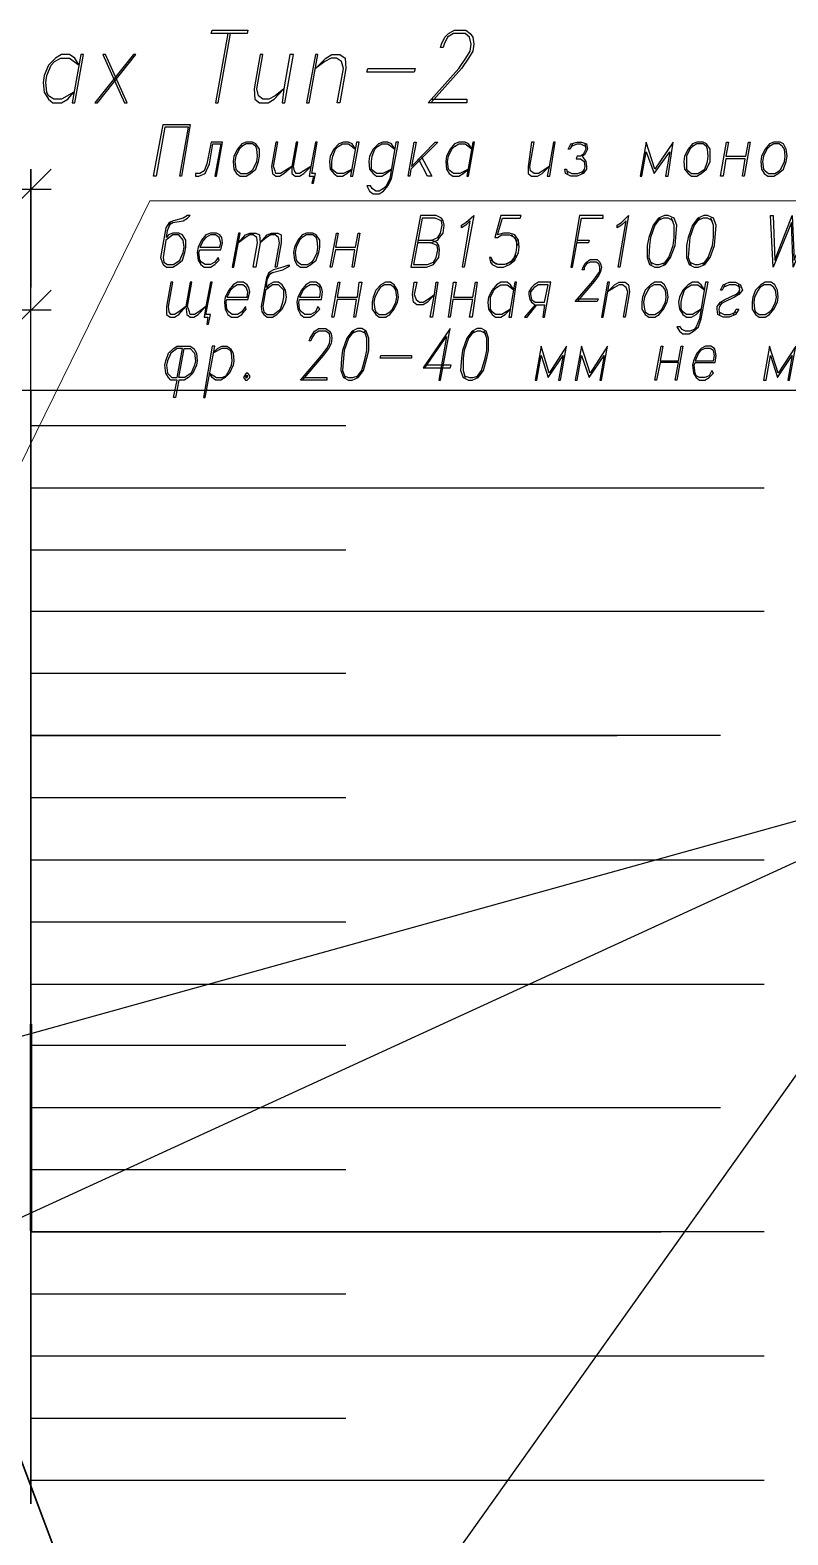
# Model space of a CAD drawing. Header units: millimetres. Extents: x 4241 to 6572, y 870 to 1291.
# Drawn here: x 4941.8 to 4978.5, y 1040.1 to 1112.9 of the extents above; entities that cross this region are included whole.
import ezdxf

# ---------------------------------------------------------------- set-up
doc = ezdxf.new("R2010")
doc.units = ezdxf.units.MM
doc.layers.add('PDF _0', color=7, linetype='Continuous')

msp = doc.modelspace()

# ---------------------------------------------------------------- linework, layer by layer
at = {"layer": 'PDF _0', "lineweight": 25}
for points in [[(4952.345, 1112.6858), (4950.6093, 1112.6858), (4950.6516, 1112.8551), (4952.3873, 1112.8551)], [(4943.9627, 1109.8493), (4943.37, 1109.5106), (4942.989, 1109.5106), (4942.735, 1109.68), (4942.6503, 1109.8493), (4942.608, 1110.315), (4942.6503, 1110.6537), (4942.862, 1111.1617), (4943.0313, 1111.331), (4943.3277, 1111.5004), (4943.751, 1111.5004), (4944.2167, 1111.1617), (4944.005, 1111.5004), (4943.751, 1111.6697), (4943.37, 1111.6697), (4943.0737, 1111.5004), (4942.735, 1111.1617), (4942.5233, 1110.6537), (4942.481, 1110.315), (4942.5233, 1109.8493), (4942.735, 1109.5106), (4942.9467, 1109.3413), (4943.37, 1109.3413), (4943.6664, 1109.5106)], [(4944.005, 1109.3413), (4944.4284, 1111.6697), (4944.3014, 1111.6697), (4943.878, 1109.3413)], [(4944.9787, 1109.3413), (4945.1057, 1109.3413), (4946.9685, 1111.6697), (4946.8415, 1111.6697)], [(4946.5451, 1109.3413), (4945.4868, 1111.6697), (4945.3598, 1111.6697), (4946.4181, 1109.3413)], [(4954.1231, 1110.0187), (4953.6997, 1109.68), (4953.4034, 1109.5106), (4953.107, 1109.5106), (4952.8953, 1109.68), (4952.8107, 1110.0187), (4953.107, 1111.6697), (4952.98, 1111.6697), (4952.6837, 1110.0187), (4952.726, 1109.5106), (4952.9377, 1109.3413), (4953.361, 1109.3413), (4953.6574, 1109.5106), (4954.1231, 1110.0187), (4954.0384, 1109.3413), (4954.1654, 1109.3413), (4954.5887, 1111.6697), (4954.4194, 1111.6697)], [(4955.3508, 1109.3413), (4955.7741, 1111.6697), (4955.6471, 1111.6697), (4955.2238, 1109.3413)], [(4956.8325, 1109.3413), (4956.7055, 1109.3413), (4957.0018, 1110.9924), (4956.9172, 1111.331), (4956.6631, 1111.5004), (4956.4091, 1111.5004), (4956.1128, 1111.331), (4955.6471, 1110.9924), (4956.1551, 1111.5004), (4956.4515, 1111.6697), (4956.8325, 1111.6697), (4957.0865, 1111.5004), (4957.1288, 1110.9924)], [(4960.4309, 1110.823), (4958.1449, 1110.823), (4958.1872, 1110.9924), (4960.4733, 1110.9924)], [(4947.9422, 1105.7852), (4947.8152, 1105.7852), (4948.2809, 1108.2829), (4949.5932, 1108.2829), (4949.1699, 1105.7852), (4949.0852, 1105.7852), (4949.5086, 1108.1559), (4948.3655, 1108.1559)], [(4950.7786, 1105.7852), (4950.8633, 1105.7852), (4951.1596, 1107.4362), (4950.6093, 1107.4362), (4950.3976, 1106.3779), (4950.2706, 1106.0392), (4950.0589, 1105.9122), (4949.8472, 1105.9122), (4949.8472, 1105.7852), (4950.0166, 1105.7852), (4950.3129, 1105.9122), (4950.5246, 1106.3779), (4950.6939, 1107.3516), (4951.075, 1107.3516)], [(4952.3027, 1107.4362), (4952.091, 1107.3516), (4951.8793, 1107.0976), (4951.71, 1106.7589), (4951.6676, 1106.5049), (4951.71, 1106.1239), (4951.837, 1105.9122), (4952.0063, 1105.7852), (4952.3027, 1105.7852), (4952.5143, 1105.9122), (4952.7683, 1106.1239), (4952.8953, 1106.5049), (4952.9377, 1106.7589), (4952.9377, 1107.0976), (4952.7683, 1107.3516), (4952.599, 1107.4362)], [(4952.3027, 1107.3516), (4952.091, 1107.2246), (4951.964, 1107.0976), (4951.7946, 1106.7589), (4951.7523, 1106.5049), (4951.7946, 1106.1239), (4951.8793, 1106.0392), (4952.0487, 1105.9122), (4952.345, 1105.9122), (4952.5567, 1106.0392), (4952.6413, 1106.1239), (4952.8107, 1106.5049), (4952.853, 1106.7589), (4952.8107, 1107.0976), (4952.7683, 1107.2246), (4952.599, 1107.3516)], [(4954.5041, 1106.2509), (4954.1654, 1106.0392), (4953.9537, 1105.9122), (4953.742, 1105.9122), (4953.6997, 1106.0392), (4953.615, 1106.2509), (4953.8267, 1107.4362), (4953.742, 1107.4362), (4953.5304, 1106.2509), (4953.5727, 1105.9122), (4953.742, 1105.7852), (4953.9114, 1105.7852), (4954.1231, 1105.9122), (4954.5041, 1106.2509), (4954.5041, 1105.9122), (4954.6734, 1105.7852), (4954.8851, 1105.7852), (4955.0968, 1105.9122), (4955.4354, 1106.2509), (4955.3508, 1105.7852), (4955.5624, 1105.7852), (4955.4778, 1105.4465), (4955.5624, 1105.4465), (4955.6471, 1105.9122), (4955.4778, 1105.9122), (4955.7318, 1107.4362), (4955.6471, 1107.4362), (4955.4354, 1106.2509), (4955.0968, 1106.0392), (4954.8851, 1105.9122), (4954.7157, 1105.9122), (4954.6311, 1106.0392), (4954.5887, 1106.2509), (4954.8004, 1107.4362), (4954.7157, 1107.4362)], [(4957.4252, 1106.1239), (4957.0018, 1105.9122), (4956.7055, 1105.9122), (4956.5361, 1106.0392), (4956.4515, 1106.1239), (4956.4515, 1106.5049), (4956.4938, 1106.7589), (4956.6208, 1107.0976), (4956.7478, 1107.2246), (4956.9595, 1107.3516), (4957.2558, 1107.3516), (4957.5945, 1107.0976), (4957.4252, 1107.3516), (4957.2558, 1107.4362), (4957.0018, 1107.4362), (4956.7902, 1107.3516), (4956.5361, 1107.0976), (4956.3668, 1106.7589), (4956.3245, 1106.5049), (4956.3668, 1106.1239), (4956.5361, 1105.9122), (4956.7055, 1105.7852), (4956.9595, 1105.7852), (4957.1712, 1105.9122)], [(4957.4675, 1105.7852), (4957.7639, 1107.4362), (4957.6368, 1107.4362), (4957.3405, 1105.7852)], [(4958.1449, 1105.3195), (4958.2719, 1105.0655), (4958.4412, 1104.9385), (4958.7376, 1104.9385), (4958.9492, 1105.0655), (4959.1609, 1105.3195), (4959.3302, 1105.6582), (4959.6689, 1107.4362), (4959.5419, 1107.4362), (4959.2456, 1105.6582), (4959.0762, 1105.3195), (4958.9492, 1105.1925), (4958.7376, 1105.0655), (4958.5682, 1105.0655), (4958.3989, 1105.1925), (4958.3142, 1105.3195)], [(4959.3302, 1106.1239), (4958.9069, 1105.9122), (4958.6105, 1105.9122), (4958.4412, 1106.0392), (4958.3565, 1106.1239), (4958.3565, 1106.5049), (4958.3989, 1106.7589), (4958.5259, 1107.0976), (4958.6529, 1107.2246), (4958.8646, 1107.3516), (4959.1609, 1107.3516), (4959.4996, 1107.0976), (4959.3302, 1107.3516), (4959.1609, 1107.4362), (4958.9069, 1107.4362), (4958.6952, 1107.3516), (4958.4412, 1107.0976), (4958.2719, 1106.7589), (4958.2295, 1106.5049), (4958.2719, 1106.1239), (4958.4412, 1105.9122), (4958.6105, 1105.7852), (4958.8646, 1105.7852), (4959.0762, 1105.9122)], [(4960.3039, 1106.2509), (4961.447, 1107.4362), (4961.574, 1107.4362), (4960.2616, 1106.1239), (4960.2193, 1105.7852), (4960.1346, 1105.7852), (4960.4309, 1107.4362), (4960.5156, 1107.4362)], [(4963.0557, 1106.1239), (4962.6324, 1105.9122), (4962.336, 1105.9122), (4962.1667, 1106.0392), (4962.082, 1106.1239), (4962.0397, 1106.5049), (4962.082, 1106.7589), (4962.2513, 1107.0976), (4962.3783, 1107.2246), (4962.59, 1107.3516), (4962.8864, 1107.3516), (4963.225, 1107.0976), (4963.0557, 1107.3516), (4962.8864, 1107.4362), (4962.59, 1107.4362), (4962.3783, 1107.3516), (4962.1667, 1107.0976), (4961.9973, 1106.7589), (4961.955, 1106.5049), (4961.9973, 1106.1239), (4962.1243, 1105.9122), (4962.2937, 1105.7852), (4962.59, 1105.7852), (4962.8017, 1105.9122)], [(4963.0557, 1105.7852), (4963.352, 1107.4362), (4963.2674, 1107.4362), (4962.971, 1105.7852)], [(4966.9505, 1106.2509), (4966.6542, 1106.0392), (4966.4425, 1105.9122), (4966.2308, 1105.9122), (4966.0615, 1106.0392), (4966.0191, 1106.2509), (4966.2308, 1107.4362), (4966.1038, 1107.4362), (4965.9345, 1106.2509), (4965.9345, 1105.9122), (4966.1038, 1105.7852), (4966.4001, 1105.7852), (4966.6118, 1105.9122), (4966.9505, 1106.2509), (4966.8658, 1105.7852), (4966.9928, 1105.7852), (4967.2468, 1107.4362), (4967.1622, 1107.4362)], [(4971.3533, 1105.7852), (4971.438, 1105.7852), (4971.6497, 1106.9706), (4972.0307, 1105.9122), (4972.7927, 1106.9706), (4972.581, 1105.7852), (4972.708, 1105.7852), (4972.962, 1107.4362), (4972.073, 1106.1239), (4971.6497, 1107.4362)], [(4974.1051, 1107.4362), (4973.8934, 1107.3516), (4973.6817, 1107.0976), (4973.5124, 1106.7589), (4973.4701, 1106.5049), (4973.5124, 1106.1239), (4973.6817, 1105.9122), (4973.8511, 1105.7852), (4974.1051, 1105.7852), (4974.3168, 1105.9122), (4974.5708, 1106.1239), (4974.7401, 1106.5049), (4974.7401, 1106.7589), (4974.7401, 1107.0976), (4974.5708, 1107.3516), (4974.4014, 1107.4362)], [(4974.1051, 1107.3516), (4973.8934, 1107.2246), (4973.7664, 1107.0976), (4973.5971, 1106.7589), (4973.5971, 1106.5049), (4973.5971, 1106.1239), (4973.6817, 1106.0392), (4973.8511, 1105.9122), (4974.1474, 1105.9122), (4974.3591, 1106.0392), (4974.4861, 1106.1239), (4974.6131, 1106.5049), (4974.6554, 1106.7589), (4974.6131, 1107.0976), (4974.5708, 1107.2246), (4974.4014, 1107.3516)], [(4975.3751, 1105.7852), (4975.2481, 1105.7852), (4975.5445, 1107.4362), (4975.6291, 1107.4362), (4975.5021, 1106.7589), (4976.4758, 1106.7589), (4976.6028, 1107.4362), (4976.6875, 1107.4362), (4976.3912, 1105.7852), (4976.3065, 1105.7852), (4976.4335, 1106.6319), (4975.5021, 1106.6319)], [(4977.8305, 1107.4362), (4977.6189, 1107.3516), (4977.4072, 1107.0976), (4977.2379, 1106.7589), (4977.1955, 1106.5049), (4977.2379, 1106.1239), (4977.3649, 1105.9122), (4977.5342, 1105.7852), (4977.8305, 1105.7852), (4978.0422, 1105.9122), (4978.2962, 1106.1239), (4978.4232, 1106.5049), (4978.4656, 1106.7589), (4978.4232, 1107.0976), (4978.2962, 1107.3516), (4978.1269, 1107.4362)], [(4977.8305, 1107.3516), (4977.6189, 1107.2246), (4977.4919, 1107.0976), (4977.3225, 1106.7589), (4977.2802, 1106.5049), (4977.3225, 1106.1239), (4977.4072, 1106.0392), (4977.5765, 1105.9122), (4977.8729, 1105.9122), (4978.0846, 1106.0392), (4978.1692, 1106.1239), (4978.3386, 1106.5049), (4978.3809, 1106.7589), (4978.3386, 1107.0976), (4978.2539, 1107.2246), (4978.0846, 1107.3516)], [(4962.844, 1101.3824), (4962.7594, 1101.3824), (4963.1404, 1103.6261), (4962.9287, 1103.4144), (4962.717, 1103.2874), (4962.717, 1103.4144), (4962.9287, 1103.5414), (4963.3097, 1103.8801)], [(4969.5753, 1103.8801), (4968.4322, 1103.8801), (4968.0089, 1101.3824), (4968.0935, 1101.3824), (4968.5169, 1103.7531), (4969.5753, 1103.7531)], [(4970.3796, 1101.3824), (4970.295, 1101.3824), (4970.676, 1103.6261), (4970.4643, 1103.4144), (4970.2526, 1103.2874), (4970.2526, 1103.4144), (4970.4643, 1103.5414), (4970.803, 1103.8801)], [(4972.5387, 1103.8801), (4972.2424, 1103.7531), (4971.9883, 1103.4144), (4971.7767, 1102.8217), (4971.692, 1102.4407), (4971.692, 1101.848), (4971.819, 1101.5094), (4972.073, 1101.3824), (4972.2847, 1101.3824), (4972.581, 1101.5094), (4972.835, 1101.848), (4973.0467, 1102.4407), (4973.089, 1102.8217), (4973.1314, 1103.4144), (4973.0044, 1103.7531), (4972.708, 1103.8801)], [(4974.4438, 1103.8801), (4974.1474, 1103.7531), (4973.8934, 1103.4144), (4973.6817, 1102.8217), (4973.5971, 1102.4407), (4973.5971, 1101.848), (4973.7241, 1101.5094), (4973.9781, 1101.3824), (4974.1898, 1101.3824), (4974.4861, 1101.5094), (4974.7401, 1101.848), (4974.9518, 1102.4407), (4974.9941, 1102.8217), (4975.0364, 1103.4144), (4974.9094, 1103.7531), (4974.6131, 1103.8801)], [(4978.7619, 1101.3824), (4978.6772, 1103.5414), (4977.7882, 1101.3824), (4977.6612, 1103.8801), (4977.7882, 1103.8801), (4977.8729, 1101.721), (4978.7196, 1103.8801), (4978.8042, 1101.721), (4979.6933, 1103.8801), (4979.7779, 1103.8801)], [(4948.4079, 1102.6947), (4948.2809, 1101.848), (4948.3232, 1101.6364), (4948.4925, 1101.5094), (4948.7889, 1101.5094), (4949.0852, 1101.721), (4949.2546, 1102.1021), (4949.2969, 1102.3561), (4949.2546, 1102.6947), (4949.0429, 1102.9487), (4948.7465, 1102.9487)], [(4950.0589, 1102.2291), (4951.075, 1102.2291), (4951.1596, 1102.5677), (4951.1173, 1102.8217), (4951.0326, 1102.9487), (4950.8633, 1103.0334), (4950.5669, 1103.0334), (4950.3553, 1102.9487), (4950.1436, 1102.6947), (4949.9742, 1102.3561), (4949.9319, 1102.1021), (4949.9742, 1101.721), (4950.1013, 1101.5094), (4950.2706, 1101.3824), (4950.5669, 1101.3824), (4950.7786, 1101.5094), (4950.9903, 1101.721), (4950.9479, 1101.848), (4950.7786, 1101.6364), (4950.5669, 1101.5094), (4950.3129, 1101.5094), (4950.1436, 1101.6364), (4950.0589, 1101.721), (4950.0166, 1102.1021)], [(4951.0326, 1102.3561), (4951.075, 1102.5677), (4950.9903, 1102.8217), (4950.8209, 1102.9487), (4950.5669, 1102.9487), (4950.3553, 1102.8217), (4950.2283, 1102.6947), (4950.0589, 1102.3561)], [(4951.71, 1101.3824), (4952.0063, 1103.0334), (4951.9216, 1103.0334), (4951.6253, 1101.3824)], [(4952.7683, 1101.3824), (4952.6413, 1101.3824), (4952.853, 1102.5677), (4952.8107, 1102.8217), (4952.6413, 1102.9487), (4952.472, 1102.9487), (4952.2603, 1102.8217), (4951.9216, 1102.5677), (4952.2603, 1102.9487), (4952.472, 1103.0334), (4952.7683, 1103.0334), (4952.9377, 1102.9487), (4952.98, 1102.5677)], [(4953.7844, 1101.3824), (4953.6997, 1101.3824), (4953.9114, 1102.5677), (4953.869, 1102.8217), (4953.6997, 1102.9487), (4953.488, 1102.9487), (4953.2764, 1102.8217), (4952.98, 1102.5677), (4953.3187, 1102.9487), (4953.5304, 1103.0334), (4953.8267, 1103.0334), (4953.9961, 1102.9487), (4953.9961, 1102.5677)], [(4955.2238, 1103.0334), (4955.0121, 1102.9487), (4954.8004, 1102.6947), (4954.6311, 1102.3561), (4954.5887, 1102.1021), (4954.6311, 1101.721), (4954.7581, 1101.5094), (4954.9274, 1101.3824), (4955.2238, 1101.3824), (4955.4354, 1101.5094), (4955.6894, 1101.721), (4955.8164, 1102.1021), (4955.8588, 1102.3561), (4955.8588, 1102.6947), (4955.6894, 1102.9487), (4955.5201, 1103.0334)], [(4955.2238, 1102.9487), (4955.0121, 1102.8217), (4954.8851, 1102.6947), (4954.7157, 1102.3561), (4954.6734, 1102.1021), (4954.7157, 1101.721), (4954.8004, 1101.6364), (4954.9698, 1101.5094), (4955.2661, 1101.5094), (4955.4778, 1101.6364), (4955.5624, 1101.721), (4955.7318, 1102.1021), (4955.7741, 1102.3561), (4955.7318, 1102.6947), (4955.6894, 1102.8217), (4955.5201, 1102.9487)], [(4956.4515, 1101.3824), (4956.3668, 1101.3824), (4956.6631, 1103.0334), (4956.7478, 1103.0334), (4956.6208, 1102.3561), (4957.5945, 1102.3561), (4957.7215, 1103.0334), (4957.8062, 1103.0334), (4957.5098, 1101.3824), (4957.4252, 1101.3824), (4957.5522, 1102.2291), (4956.6208, 1102.2291)], [(4949.3816, 1099.4773), (4949.0429, 1099.2233), (4948.8312, 1099.0963), (4948.6619, 1099.0963), (4948.5772, 1099.2233), (4948.5349, 1099.4773), (4948.7465, 1100.6627), (4948.6619, 1100.6627), (4948.4502, 1099.4773), (4948.4502, 1099.0963), (4948.6195, 1098.9693), (4948.8312, 1098.9693), (4949.0429, 1099.0963), (4949.3816, 1099.4773), (4949.4239, 1099.0963), (4949.5932, 1098.9693), (4949.7626, 1098.9693), (4949.9742, 1099.0963), (4950.3553, 1099.4773), (4950.2706, 1098.9693), (4950.4399, 1098.9693), (4950.3976, 1098.6306), (4950.4823, 1098.6306), (4950.5669, 1099.0963), (4950.3553, 1099.0963), (4950.6516, 1100.6627), (4950.5669, 1100.6627), (4950.3553, 1099.4773), (4950.0166, 1099.2233), (4949.8049, 1099.0963), (4949.5932, 1099.0963), (4949.5509, 1099.2233), (4949.4662, 1099.4773), (4949.6779, 1100.6627), (4949.5932, 1100.6627)], [(4951.3713, 1099.816), (4952.3873, 1099.816), (4952.472, 1100.197), (4952.4297, 1100.4087), (4952.345, 1100.5357), (4952.1757, 1100.6627), (4951.8793, 1100.6627), (4951.6676, 1100.5357), (4951.456, 1100.2817), (4951.2866, 1099.943), (4951.2443, 1099.689), (4951.2866, 1099.3503), (4951.4136, 1099.0963), (4951.583, 1098.9693), (4951.8793, 1098.9693), (4952.091, 1099.0963), (4952.3027, 1099.3503), (4952.2603, 1099.4773), (4952.091, 1099.2233), (4951.8793, 1099.0963), (4951.6253, 1099.0963), (4951.456, 1099.2233), (4951.3713, 1099.3503), (4951.329, 1099.689)], [(4954.8851, 1099.816), (4955.9435, 1099.816), (4955.9858, 1100.197), (4955.9435, 1100.4087), (4955.8588, 1100.5357), (4955.6894, 1100.6627), (4955.3931, 1100.6627), (4955.1814, 1100.5357), (4954.9698, 1100.2817), (4954.8004, 1099.943), (4954.7581, 1099.689), (4954.8004, 1099.3503), (4954.9274, 1099.0963), (4955.0968, 1098.9693), (4955.3931, 1098.9693), (4955.6048, 1099.0963), (4955.8588, 1099.3503), (4955.7741, 1099.4773), (4955.6471, 1099.2233), (4955.4354, 1099.0963), (4955.1391, 1099.0963), (4954.9698, 1099.2233), (4954.8851, 1099.3503), (4954.8427, 1099.689)], [(4956.5361, 1098.9693), (4956.4515, 1098.9693), (4956.7478, 1100.6627), (4956.8325, 1100.6627), (4956.7055, 1099.943), (4957.6792, 1099.943), (4957.7639, 1100.6627), (4957.8909, 1100.6627), (4957.5945, 1098.9693), (4957.5098, 1098.9693), (4957.6368, 1099.816), (4956.7055, 1099.816)], [(4959.0339, 1100.6627), (4958.8222, 1100.5357), (4958.5682, 1100.2817), (4958.4412, 1099.943), (4958.3989, 1099.689), (4958.3989, 1099.3503), (4958.5682, 1099.0963), (4958.7376, 1098.9693), (4959.0339, 1098.9693), (4959.2456, 1099.0963), (4959.4572, 1099.3503), (4959.6266, 1099.689), (4959.6689, 1099.943), (4959.6266, 1100.2817), (4959.4572, 1100.5357), (4959.2879, 1100.6627)], [(4961.4046, 1100.07), (4961.066, 1099.689), (4960.8543, 1099.562), (4960.5579, 1099.562), (4960.3886, 1099.689), (4960.3463, 1100.07), (4960.4309, 1100.6627), (4960.5579, 1100.6627), (4960.4309, 1100.07), (4960.5156, 1099.816), (4960.685, 1099.689), (4960.8543, 1099.689), (4961.066, 1099.816), (4961.4046, 1100.07), (4961.4893, 1100.6627), (4961.574, 1100.6627), (4961.32, 1098.9693), (4961.193, 1098.9693)], [(4962.1667, 1098.9693), (4962.082, 1098.9693), (4962.336, 1100.6627), (4962.463, 1100.6627), (4962.336, 1099.943), (4963.2674, 1099.943), (4963.3944, 1100.6627), (4963.479, 1100.6627), (4963.225, 1098.9693), (4963.098, 1098.9693), (4963.2674, 1099.816), (4962.2937, 1099.816)], [(4965.0878, 1099.3503), (4964.6644, 1099.0963), (4964.3681, 1099.0963), (4964.1987, 1099.2233), (4964.1141, 1099.3503), (4964.1141, 1099.689), (4964.1141, 1099.943), (4964.2834, 1100.2817), (4964.4104, 1100.4087), (4964.6221, 1100.5357), (4964.9184, 1100.5357), (4965.2571, 1100.2817), (4965.0878, 1100.5357), (4964.9184, 1100.6627), (4964.6221, 1100.6627), (4964.4104, 1100.5357), (4964.1987, 1100.2817), (4964.0294, 1099.943), (4963.9871, 1099.689), (4964.0294, 1099.3503), (4964.1987, 1099.0963), (4964.3681, 1098.9693), (4964.6221, 1098.9693), (4964.8338, 1099.0963)], [(4965.1301, 1098.9693), (4965.3841, 1100.6627), (4965.2994, 1100.6627), (4965.0031, 1098.9693)], [(4966.3578, 1099.562), (4966.7388, 1099.562), (4966.6542, 1098.9693), (4966.7388, 1098.9693), (4967.0352, 1100.6627), (4966.4425, 1100.6627), (4966.2308, 1100.5357), (4966.1038, 1100.4087), (4965.9768, 1100.197), (4965.9768, 1100.07), (4966.0191, 1099.816), (4966.1038, 1099.689), (4966.2731, 1099.562), (4965.7651, 1098.9693), (4965.8921, 1098.9693)], [(4969.5753, 1098.9693), (4969.8716, 1100.6627), (4969.7869, 1100.6627), (4969.4906, 1098.9693)], [(4970.6336, 1098.9693), (4970.549, 1098.9693), (4970.7606, 1100.197), (4970.676, 1100.4087), (4970.5066, 1100.5357), (4970.3373, 1100.5357), (4970.1256, 1100.4087), (4969.7869, 1100.197), (4970.1256, 1100.5357), (4970.3373, 1100.6627), (4970.6336, 1100.6627), (4970.803, 1100.5357), (4970.8453, 1100.197)], [(4972.073, 1100.6627), (4971.8613, 1100.5357), (4971.6073, 1100.2817), (4971.4803, 1099.943), (4971.438, 1099.689), (4971.438, 1099.3503), (4971.6073, 1099.0963), (4971.7767, 1098.9693), (4972.073, 1098.9693), (4972.2847, 1099.0963), (4972.4964, 1099.3503), (4972.6657, 1099.689), (4972.708, 1099.943), (4972.6657, 1100.2817), (4972.5387, 1100.5357), (4972.3694, 1100.6627)], [(4973.1314, 1098.5036), (4973.2584, 1098.2919), (4973.4277, 1098.1649), (4973.7241, 1098.1649), (4973.9357, 1098.2919), (4974.1898, 1098.5036), (4974.3168, 1098.8846), (4974.6554, 1100.6627), (4974.5284, 1100.6627), (4974.2321, 1098.8846), (4974.0627, 1098.5036), (4973.9781, 1098.3766), (4973.7664, 1098.2919), (4973.5547, 1098.2919), (4973.3854, 1098.3766), (4973.3007, 1098.5036)], [(4974.3168, 1099.3503), (4973.8934, 1099.0963), (4973.5971, 1099.0963), (4973.4277, 1099.2233), (4973.3431, 1099.3503), (4973.3431, 1099.689), (4973.3854, 1099.943), (4973.5124, 1100.2817), (4973.6394, 1100.4087), (4973.8511, 1100.5357), (4974.1474, 1100.5357), (4974.4861, 1100.2817), (4974.3168, 1100.5357), (4974.1474, 1100.6627), (4973.8934, 1100.6627), (4973.6817, 1100.5357), (4973.4277, 1100.2817), (4973.2584, 1099.943), (4973.2161, 1099.689), (4973.2584, 1099.3503), (4973.4277, 1099.0963), (4973.5971, 1098.9693), (4973.8511, 1098.9693), (4974.0627, 1099.0963)], [(4977.4072, 1100.6627), (4977.1955, 1100.5357), (4976.9415, 1100.2817), (4976.8145, 1099.943), (4976.7722, 1099.689), (4976.7722, 1099.3503), (4976.9415, 1099.0963), (4977.1109, 1098.9693), (4977.4072, 1098.9693), (4977.6189, 1099.0963), (4977.8305, 1099.3503), (4977.9999, 1099.689), (4978.0422, 1099.943), (4977.9999, 1100.2817), (4977.8729, 1100.5357), (4977.7035, 1100.6627)], [(4952.345, 1099.943), (4952.3873, 1100.197), (4952.3027, 1100.4087), (4952.1333, 1100.5357), (4951.8793, 1100.5357), (4951.6676, 1100.4087), (4951.5406, 1100.2817), (4951.3713, 1099.943)], [(4953.234, 1100.2817), (4953.107, 1099.4773), (4953.1494, 1099.2233), (4953.3187, 1099.0963), (4953.615, 1099.0963), (4953.9537, 1099.3503), (4954.0807, 1099.689), (4954.1231, 1099.943), (4954.1231, 1100.2817), (4953.869, 1100.5357), (4953.5727, 1100.5357)], [(4955.8588, 1099.943), (4955.9011, 1100.197), (4955.8588, 1100.4087), (4955.6894, 1100.5357), (4955.3931, 1100.5357), (4955.1814, 1100.4087), (4955.0544, 1100.2817), (4954.8851, 1099.943)], [(4958.9916, 1100.5357), (4958.7799, 1100.4087), (4958.6952, 1100.2817), (4958.5259, 1099.943), (4958.4835, 1099.689), (4958.5259, 1099.3503), (4958.5682, 1099.2233), (4958.7376, 1099.0963), (4959.0339, 1099.0963), (4959.2456, 1099.2233), (4959.3726, 1099.3503), (4959.5419, 1099.689), (4959.5842, 1099.943), (4959.5419, 1100.2817), (4959.4572, 1100.4087), (4959.2879, 1100.5357)], [(4966.7388, 1099.689), (4966.9082, 1100.5357), (4966.4425, 1100.5357), (4966.2308, 1100.4087), (4966.0615, 1100.197), (4966.0615, 1100.07), (4966.1038, 1099.816), (4966.2731, 1099.689)], [(4972.0307, 1100.5357), (4971.819, 1100.4087), (4971.7343, 1100.2817), (4971.565, 1099.943), (4971.5227, 1099.689), (4971.565, 1099.3503), (4971.6073, 1099.2233), (4971.7767, 1099.0963), (4972.073, 1099.0963), (4972.2847, 1099.2233), (4972.4117, 1099.3503), (4972.581, 1099.689), (4972.6234, 1099.943), (4972.581, 1100.2817), (4972.4964, 1100.4087), (4972.327, 1100.5357)], [(4977.3649, 1100.5357), (4977.1532, 1100.4087), (4977.0685, 1100.2817), (4976.8992, 1099.943), (4976.8568, 1099.689), (4976.8992, 1099.3503), (4976.9415, 1099.2233), (4977.1109, 1099.0963), (4977.4072, 1099.0963), (4977.6189, 1099.2233), (4977.7459, 1099.3503), (4977.9152, 1099.689), (4977.9576, 1099.943), (4977.9152, 1100.2817), (4977.8305, 1100.4087), (4977.6612, 1100.5357)], [(4957.6792, 1098.4189), (4957.4252, 1098.2919), (4957.1712, 1097.9532), (4956.9595, 1097.3606), (4956.9172, 1096.9795), (4956.8748, 1096.3869), (4957.0018, 1096.0482), (4957.2558, 1095.9212), (4957.4252, 1095.9212), (4957.7215, 1096.0482), (4957.9755, 1096.3869), (4958.1449, 1096.9795), (4958.2295, 1097.3606), (4958.2295, 1097.9532), (4958.1025, 1098.2919), (4957.8909, 1098.4189)], [(4963.479, 1098.4189), (4963.225, 1098.2919), (4962.971, 1097.9532), (4962.7594, 1097.3606), (4962.717, 1096.9795), (4962.6747, 1096.3869), (4962.8017, 1096.0482), (4963.0557, 1095.9212), (4963.225, 1095.9212), (4963.5214, 1096.0482), (4963.7754, 1096.3869), (4963.9447, 1096.9795), (4964.0294, 1097.3606), (4964.0294, 1097.9532), (4963.9024, 1098.2919), (4963.6907, 1098.4189)], [(4949.3392, 1097.5722), (4949.5932, 1097.5722), (4949.7626, 1097.4452), (4949.8896, 1097.2335), (4949.9319, 1096.8525), (4949.8896, 1096.6409), (4949.7202, 1096.2598), (4949.5086, 1096.0482), (4949.2969, 1095.9212), (4949.0429, 1095.9212), (4948.8735, 1095.0745), (4948.7889, 1095.0745), (4948.9582, 1095.9212), (4948.6619, 1095.9212), (4948.5349, 1096.0482), (4948.4079, 1096.2598), (4948.3655, 1096.6409), (4948.4079, 1096.8525), (4948.5349, 1097.2335), (4948.7889, 1097.4452), (4948.9582, 1097.5722)], [(4948.9582, 1096.0482), (4949.2122, 1097.4452), (4948.9582, 1097.4452), (4948.6619, 1097.2335), (4948.4925, 1096.8525), (4948.4502, 1096.6409), (4948.4925, 1096.2598), (4948.7042, 1096.0482)], [(4949.0429, 1096.0482), (4949.2969, 1097.4452), (4949.5932, 1097.4452), (4949.8049, 1097.2335), (4949.8472, 1096.8525), (4949.8049, 1096.6409), (4949.6356, 1096.2598), (4949.3392, 1096.0482)], [(4950.3129, 1095.0745), (4950.7786, 1097.5722), (4950.6516, 1097.5722), (4950.2283, 1095.0745)], [(4950.5246, 1096.2598), (4950.8633, 1096.0482), (4951.1173, 1096.0482), (4951.329, 1096.1328), (4951.4136, 1096.2598), (4951.583, 1096.6409), (4951.6253, 1096.8525), (4951.583, 1097.2335), (4951.5406, 1097.3606), (4951.3713, 1097.4452), (4951.1173, 1097.4452), (4950.6939, 1097.2335), (4950.9056, 1097.4452), (4951.1173, 1097.5722), (4951.3713, 1097.5722), (4951.5406, 1097.4452), (4951.6676, 1097.2335), (4951.71, 1096.8525), (4951.6676, 1096.6409), (4951.4983, 1096.2598), (4951.2866, 1096.0482), (4951.075, 1095.9212), (4950.8209, 1095.9212), (4950.6516, 1096.0482)], [(4960.3039, 1096.9795), (4958.7799, 1096.9795), (4958.8222, 1097.1065), (4960.3039, 1097.1065)], [(4966.2731, 1095.9212), (4966.3578, 1095.9212), (4966.5695, 1097.1065), (4966.9082, 1096.0482), (4967.6279, 1097.1065), (4967.4162, 1095.9212), (4967.5009, 1095.9212), (4967.7972, 1097.5722), (4966.9505, 1096.2598), (4966.5695, 1097.5722)], [(4968.2205, 1095.9212), (4968.3052, 1095.9212), (4968.5169, 1097.1065), (4968.8979, 1096.0482), (4969.6176, 1097.1065), (4969.4059, 1095.9212), (4969.4906, 1095.9212), (4969.7869, 1097.5722), (4968.9402, 1096.2598), (4968.5169, 1097.5722)], [(4972.1577, 1095.9212), (4972.073, 1095.9212), (4972.3694, 1097.5722), (4972.454, 1097.5722), (4972.327, 1096.8525), (4973.2161, 1096.8525), (4973.3431, 1097.5722), (4973.4277, 1097.5722), (4973.1314, 1095.9212), (4973.0467, 1095.9212), (4973.2161, 1096.7679), (4972.327, 1096.7679)], [(4974.0204, 1096.7679), (4974.9941, 1096.7679), (4975.0364, 1097.1065), (4974.9941, 1097.3606), (4974.9518, 1097.4452), (4974.7824, 1097.5722), (4974.5284, 1097.5722), (4974.3168, 1097.4452), (4974.1051, 1097.2335), (4973.9357, 1096.8525), (4973.8934, 1096.6409), (4973.9357, 1096.2598), (4974.0627, 1096.0482), (4974.2321, 1095.9212), (4974.4861, 1095.9212), (4974.6978, 1096.0482), (4974.9094, 1096.2598), (4974.8248, 1096.3869), (4974.6978, 1096.1328), (4974.4861, 1096.0482), (4974.2321, 1096.0482), (4974.0627, 1096.1328), (4974.0204, 1096.2598), (4973.9781, 1096.6409)], [(4974.9094, 1096.8525), (4974.9518, 1097.1065), (4974.9094, 1097.3606), (4974.7401, 1097.4452), (4974.4861, 1097.4452), (4974.2744, 1097.3606), (4974.1898, 1097.2335), (4974.0204, 1096.8525)], [(4977.3225, 1095.9212), (4977.4495, 1095.9212), (4977.6612, 1097.1065), (4977.9999, 1096.0482), (4978.7196, 1097.1065), (4978.5079, 1095.9212), (4978.5926, 1095.9212), (4978.8889, 1097.5722), (4978.0422, 1096.2598), (4977.6189, 1097.5722)], [(4952.3027, 1096.2598), (4952.218, 1096.1328), (4952.1757, 1096.0482), (4952.2603, 1095.9212), (4952.345, 1095.9212), (4952.472, 1096.0482), (4952.472, 1096.1328), (4952.3873, 1096.2598)], [(4952.3027, 1096.1328), (4952.2603, 1096.0482), (4952.345, 1096.0482), (4952.3873, 1096.1328)]]:
    msp.add_lwpolyline(points, close=True, dxfattribs=at)
for points in [[(4951.4136, 1112.6858), (4950.8209, 1109.3413), (4950.9479, 1109.3413), (4951.5406, 1112.6858)], [(4961.2353, 1109.5106), (4962.971, 1109.5106), (4962.971, 1109.3413), (4961.1083, 1109.3413), (4962.59, 1110.9924), (4962.9287, 1111.5004), (4963.1404, 1111.8391), (4963.1827, 1112.1777), (4963.098, 1112.5164), (4962.8864, 1112.6858), (4962.336, 1112.6858), (4962.0397, 1112.5164), (4961.8703, 1112.1777), (4961.828, 1112.0084), (4961.701, 1112.0084), (4961.7433, 1112.1777), (4961.9127, 1112.5164), (4962.082, 1112.6858), (4962.3783, 1112.8551), (4962.9287, 1112.8551), (4963.1404, 1112.6858), (4963.2674, 1112.5164), (4963.3097, 1112.1777), (4963.2674, 1111.8391), (4963.0557, 1111.5004), (4962.717, 1110.9924), (4961.2353, 1109.3413)], [(4968.0935, 1107.3516), (4967.9665, 1107.0976), (4967.8819, 1107.0976), (4968.0089, 1107.3516), (4968.3052, 1107.4362), (4968.5169, 1107.4362), (4968.7709, 1107.3516), (4968.8132, 1107.0976), (4968.6862, 1106.8435), (4968.5592, 1106.7589), (4968.7286, 1106.5049), (4968.7709, 1106.2509), (4968.7709, 1106.1239), (4968.6016, 1105.9122), (4968.3052, 1105.7852), (4968.0089, 1105.7852), (4967.7549, 1105.9122), (4967.7125, 1106.1239), (4967.7972, 1106.1239), (4967.8395, 1105.9122)], [(4968.0089, 1107.2246), (4968.3052, 1107.3516), (4968.4746, 1107.3516), (4968.7286, 1107.2246)], [(4968.6862, 1107.3516), (4968.7286, 1107.0976), (4968.6016, 1106.8435), (4968.4746, 1106.7589), (4968.3052, 1106.7589), (4968.2629, 1106.6319), (4968.4746, 1106.6319), (4968.6439, 1106.5049), (4968.6862, 1106.2509), (4968.6439, 1106.1239), (4968.5169, 1105.9122)], [(4960.7696, 1106.7589), (4961.2776, 1105.7852), (4961.066, 1105.7852), (4960.6426, 1106.6319)], [(4967.7972, 1106.0392), (4968.0512, 1105.9122), (4968.3476, 1105.9122), (4968.6439, 1106.0392)], [(4948.5349, 1103.4144), (4948.7465, 1103.5414), (4949.2546, 1103.6261), (4949.4662, 1103.7531), (4949.5932, 1103.8801), (4949.4662, 1103.8801), (4949.2546, 1103.7531), (4948.7889, 1103.6261), (4948.5772, 1103.5414), (4948.4079, 1103.2874), (4948.1539, 1101.848), (4948.2385, 1101.6364), (4948.2809, 1101.5094), (4948.4502, 1101.3824), (4948.7465, 1101.3824), (4948.9582, 1101.5094), (4949.2122, 1101.721), (4949.3392, 1102.1021), (4949.3816, 1102.3561), (4949.3816, 1102.6947), (4949.2122, 1102.9487), (4949.0429, 1103.0334), (4948.7465, 1103.0334), (4948.5349, 1102.9487), (4948.4502, 1102.8217), (4948.4925, 1103.1604), (4948.6619, 1103.5414)], [(4961.2353, 1102.5677), (4961.574, 1102.6947), (4961.6587, 1102.8217), (4961.828, 1103.0334), (4961.8703, 1103.4144), (4961.828, 1103.6261), (4961.7433, 1103.7531), (4961.4893, 1103.8801), (4960.7273, 1103.8801), (4960.2616, 1101.3824), (4961.0236, 1101.3824), (4961.3623, 1101.5094), (4961.447, 1101.6364), (4961.6163, 1101.848), (4961.6587, 1102.2291), (4961.6163, 1102.4407), (4961.5316, 1102.5677), (4961.2776, 1102.6947)], [(4960.6003, 1102.6947), (4961.2776, 1102.6947), (4961.574, 1102.8217), (4961.701, 1103.0334), (4961.7857, 1103.4144), (4961.7433, 1103.6261), (4961.447, 1103.7531), (4960.812, 1103.7531), (4960.3886, 1101.5094), (4961.066, 1101.5094), (4961.3623, 1101.6364), (4961.4893, 1101.848), (4961.574, 1102.2291), (4961.5316, 1102.4407), (4961.2353, 1102.5677), (4960.6003, 1102.5677)], [(4965.3418, 1101.975), (4965.0878, 1101.6364), (4964.7914, 1101.5094), (4964.4951, 1101.5094), (4964.2411, 1101.6364), (4964.1564, 1101.848), (4964.0717, 1101.848), (4964.1141, 1101.6364), (4964.1987, 1101.5094), (4964.4527, 1101.3824), (4964.7491, 1101.3824), (4965.0454, 1101.5094), (4965.2994, 1101.721), (4965.4688, 1102.1021), (4965.5111, 1102.3561), (4965.4688, 1102.6947), (4965.2994, 1102.9487), (4965.0454, 1103.0334), (4964.7491, 1103.0334), (4964.4527, 1102.9487), (4964.7068, 1103.7531), (4965.5535, 1103.7531), (4965.5958, 1103.8801), (4964.6221, 1103.8801), (4964.3257, 1102.8217), (4964.4527, 1102.8217), (4964.6644, 1102.9487), (4965.0454, 1102.9487), (4965.2994, 1102.8217), (4965.4264, 1102.4407)], [(4972.327, 1103.7531), (4972.073, 1103.4144), (4971.8613, 1102.8217), (4971.819, 1102.4407), (4971.7767, 1101.848), (4971.9037, 1101.5094)], [(4972.962, 1103.6261), (4972.708, 1103.7531), (4972.4964, 1103.7531), (4972.2, 1103.6261)], [(4972.4964, 1101.5094), (4972.7504, 1101.848), (4972.962, 1102.4407), (4973.0044, 1102.8217), (4973.0044, 1103.4144), (4972.8774, 1103.7531)], [(4974.2321, 1103.7531), (4973.9781, 1103.4144), (4973.7664, 1102.8217), (4973.7241, 1102.4407), (4973.6817, 1101.848), (4973.8087, 1101.5094)], [(4974.8671, 1103.6261), (4974.6131, 1103.7531), (4974.4014, 1103.7531), (4974.1051, 1103.6261)], [(4974.4014, 1101.5094), (4974.6554, 1101.848), (4974.8671, 1102.4407), (4974.9094, 1102.8217), (4974.9094, 1103.4144), (4974.7824, 1103.7531)], [(4965.1301, 1102.9487), (4965.3841, 1102.6947), (4965.3841, 1102.3561), (4965.3418, 1102.1021), (4965.2148, 1101.721), (4964.8761, 1101.5094)], [(4968.3052, 1102.6947), (4968.8979, 1102.6947), (4968.8556, 1102.5677), (4968.3052, 1102.5677)], [(4953.361, 1101.0013), (4953.5727, 1101.1283), (4954.0807, 1101.2554), (4954.2924, 1101.3824), (4954.4194, 1101.467), (4954.2924, 1101.467), (4954.0807, 1101.3824), (4953.615, 1101.2554), (4953.4034, 1101.1283), (4953.2764, 1100.8743), (4953.0224, 1099.4773), (4953.0647, 1099.2233), (4953.1494, 1099.0963), (4953.3187, 1098.9693), (4953.5727, 1098.9693), (4953.7844, 1099.0963), (4954.0384, 1099.3503), (4954.2077, 1099.689), (4954.2501, 1099.943), (4954.2077, 1100.2817), (4954.0384, 1100.5357), (4953.869, 1100.6627), (4953.615, 1100.6627), (4953.4034, 1100.5357), (4953.2764, 1100.4087), (4953.3187, 1100.7897), (4953.488, 1101.1283)], [(4964.4104, 1101.5094), (4964.1564, 1101.721)], [(4968.3052, 1099.8583), (4969.3213, 1099.8583), (4969.2789, 1099.7313), (4968.2205, 1099.7313), (4969.0672, 1100.705), (4969.2789, 1101.0013), (4969.4059, 1101.1707), (4969.4059, 1101.3824), (4969.3636, 1101.5517), (4969.2366, 1101.6364), (4968.9402, 1101.6364), (4968.7709, 1101.5517), (4968.6439, 1101.3824), (4968.6439, 1101.2554), (4968.5592, 1101.2554), (4968.6016, 1101.3824), (4968.6862, 1101.5517), (4968.7709, 1101.6364), (4968.9402, 1101.7634), (4969.2789, 1101.7634), (4969.4059, 1101.6364), (4969.4483, 1101.5517), (4969.4906, 1101.3824), (4969.4483, 1101.1707), (4969.3636, 1101.0013), (4969.1519, 1100.705), (4968.3052, 1099.7313)], [(4971.8613, 1101.6364), (4972.1153, 1101.5094), (4972.2847, 1101.5094), (4972.6234, 1101.6364)], [(4973.7664, 1101.6364), (4974.0204, 1101.5094), (4974.1898, 1101.5094), (4974.5284, 1101.6364)], [(4975.4598, 1100.5357), (4975.3328, 1100.2817), (4975.2481, 1100.2817), (4975.3751, 1100.5357), (4975.6715, 1100.6627), (4975.9678, 1100.6627), (4976.2218, 1100.5357), (4976.3065, 1100.2817), (4976.1372, 1100.07), (4975.9255, 1099.943), (4975.4175, 1099.689), (4975.2058, 1099.562)], [(4975.8831, 1099.0963), (4976.0101, 1099.3503), (4976.1372, 1099.3503), (4975.9678, 1099.0963), (4975.6715, 1098.9693), (4975.3751, 1098.9693), (4975.1211, 1099.0963), (4975.0788, 1099.3503), (4975.0788, 1099.4773), (4975.2481, 1099.689), (4975.4598, 1099.816), (4975.9678, 1100.07), (4976.1795, 1100.197)], [(4976.2218, 1100.4087), (4975.9678, 1100.5357), (4975.6715, 1100.5357), (4975.3751, 1100.4087)], [(4976.0525, 1100.07), (4976.1795, 1100.2817), (4976.1372, 1100.5357)], [(4984.2654, 973.0232), (4984.2654, 1059.3439), (4980.286, 1059.3439), (4989.0916, 1065.9481), (4984.2654, 1065.9481), (4984.2654, 1095.4132), (4902.2629, 1095.4132), (4902.2629, 1090.587), (4895.6587, 1099.3926)], [(4975.3328, 1099.689), (4975.2058, 1099.4773), (4975.1635, 1099.3503), (4975.2058, 1099.0963)], [(4975.1635, 1099.2233), (4975.4175, 1099.0963), (4975.7138, 1099.0963), (4976.0101, 1099.2233)], [(4955.0544, 1096.0482), (4956.1975, 1096.0482), (4956.1975, 1095.9212), (4954.9274, 1095.9212), (4955.9435, 1097.1065), (4956.1975, 1097.4452), (4956.3245, 1097.6992), (4956.3668, 1097.9532), (4956.3245, 1098.1649), (4956.1551, 1098.2919), (4955.8164, 1098.2919), (4955.6048, 1098.1649), (4955.4778, 1097.9532), (4955.4354, 1097.8262), (4955.3508, 1097.8262), (4955.3931, 1097.9532), (4955.5201, 1098.1649), (4955.6048, 1098.2919), (4955.8164, 1098.4189), (4956.1551, 1098.4189), (4956.3245, 1098.2919), (4956.4091, 1098.1649), (4956.4515, 1097.9532), (4956.4091, 1097.6992), (4956.2821, 1097.4452), (4956.0281, 1097.1065), (4955.0121, 1095.9212)], [(4957.5098, 1098.2919), (4957.2558, 1097.9532), (4957.0442, 1097.3606), (4957.0018, 1096.9795), (4956.9595, 1096.3869), (4957.0865, 1096.0482)], [(4958.1025, 1098.1649), (4957.8485, 1098.2919), (4957.6792, 1098.2919), (4957.3828, 1098.1649)], [(4957.6368, 1096.0482), (4957.8909, 1096.3869), (4958.0602, 1096.9795), (4958.1449, 1097.3606), (4958.1449, 1097.9532), (4958.0179, 1098.2919)], [(4960.939, 1096.5139), (4961.9973, 1098.0379), (4961.6163, 1095.9212), (4961.701, 1095.9212), (4962.1667, 1098.4189), (4960.8543, 1096.5139), (4962.1667, 1096.5139), (4962.209, 1096.6409), (4960.939, 1096.6409)], [(4963.3097, 1098.2919), (4963.0557, 1097.9532), (4962.844, 1097.3606), (4962.8017, 1096.9795), (4962.8017, 1096.3869), (4962.8864, 1096.0482)], [(4963.9024, 1098.1649), (4963.6484, 1098.2919), (4963.479, 1098.2919), (4963.1827, 1098.1649)], [(4963.4367, 1096.0482), (4963.6907, 1096.3869), (4963.8601, 1096.9795), (4963.9447, 1097.3606), (4963.9447, 1097.9532), (4963.8177, 1098.2919)], [(4957.0442, 1096.1328), (4957.2558, 1096.0482), (4957.4675, 1096.0482), (4957.7215, 1096.1328)], [(4962.844, 1096.1328), (4963.098, 1096.0482), (4963.2674, 1096.0482), (4963.5637, 1096.1328)], [(4941.8883, 1093.7198), (4957.1288, 1093.7198)], [(4941.8883, 1090.714), (4977.3649, 1090.714)], [(4941.8883, 1087.7082), (4957.1288, 1087.7082)], [(4941.8883, 1084.7448), (4977.3649, 1084.7448)], [(4941.8883, 1081.739), (4957.1288, 1081.739)], [(4975.2481, 1078.7332), (4941.8883, 1078.7332), (4970.2526, 1078.7332)], [(4930.9659, 1061.2913), (4989.8113, 1077.6325), (5023.8061, 1077.6325)], [(4935.4534, 1052.6973), (4989.8113, 1077.6325), (4944.259, 1013.6223)], [(4941.8883, 1075.7275), (4957.1288, 1075.7275)], [(4941.8883, 1072.7217), (4977.3649, 1072.7217)], [(4941.8883, 1069.7159), (4957.1288, 1069.7159)], [(4941.8883, 1066.7102), (4977.3649, 1066.7102)], [(4941.8883, 1063.7467), (4957.1288, 1063.7467)], [(4941.8883, 1060.741), (4975.2481, 1060.741)], [(4941.8883, 1057.7352), (4957.1288, 1057.7352)], [(4977.3649, 1054.7294), (4941.8883, 1054.7294), (4972.3694, 1054.7294)], [(4941.8883, 1051.7236), (4957.1288, 1051.7236)], [(4941.8883, 1048.7179), (4977.3649, 1048.7179)], [(4941.8883, 1045.7121), (4957.1288, 1045.7121)], [(4943.7934, 1045.7121), (4946.6721, 1045.7121)], [(4941.8883, 1042.7063), (4977.3649, 1042.7063)]]:
    msp.add_lwpolyline(points, dxfattribs=at)
at = {"layer": 'PDF _0', "color": 5, "lineweight": 25}
for points in [[(4940.8723, 1104.1341), (4942.862, 1106.1239)], [(4941.8883, 1095.4132), (4941.8883, 1106.1239), (4941.8883, 1100.4087)], [(4942.862, 1105.1502), (4863.1879, 1105.1502)], [(4940.8723, 1098.2919), (4942.862, 1100.2817)], [(4942.862, 1099.308), (4862.5529, 1099.308), (4929.8652, 1099.308)]]:
    msp.add_lwpolyline(points, dxfattribs=at)
at = {"layer": 'PDF _0', "lineweight": 13}
msp.add_lwpolyline([(5007.5496, 1104.5998), (4947.6458, 1104.5998), (4926.0551, 1060.6563)], dxfattribs=at)
at = {"layer": 'PDF _0', "lineweight": 30}
msp.add_lwpolyline([(4941.8883, 1095.4132), (4941.8883, 1041.5633)], dxfattribs=at)
at = {"layer": 'PDF _0', "lineweight": 50}
msp.add_lwpolyline([(4941.8883, 1064.7628), (4941.8883, 1054.7717)], dxfattribs=at)
at = {"layer": 'PDF _0', "lineweight": 30}
msp.add_lwpolyline([(4938.2052, 1052.1893), (4945.2327, 1033.4773), (4941.8883, 1032.2073), (4934.8184, 1050.9193)], close=True, dxfattribs=at)

doc.saveas('drawing.dxf')
